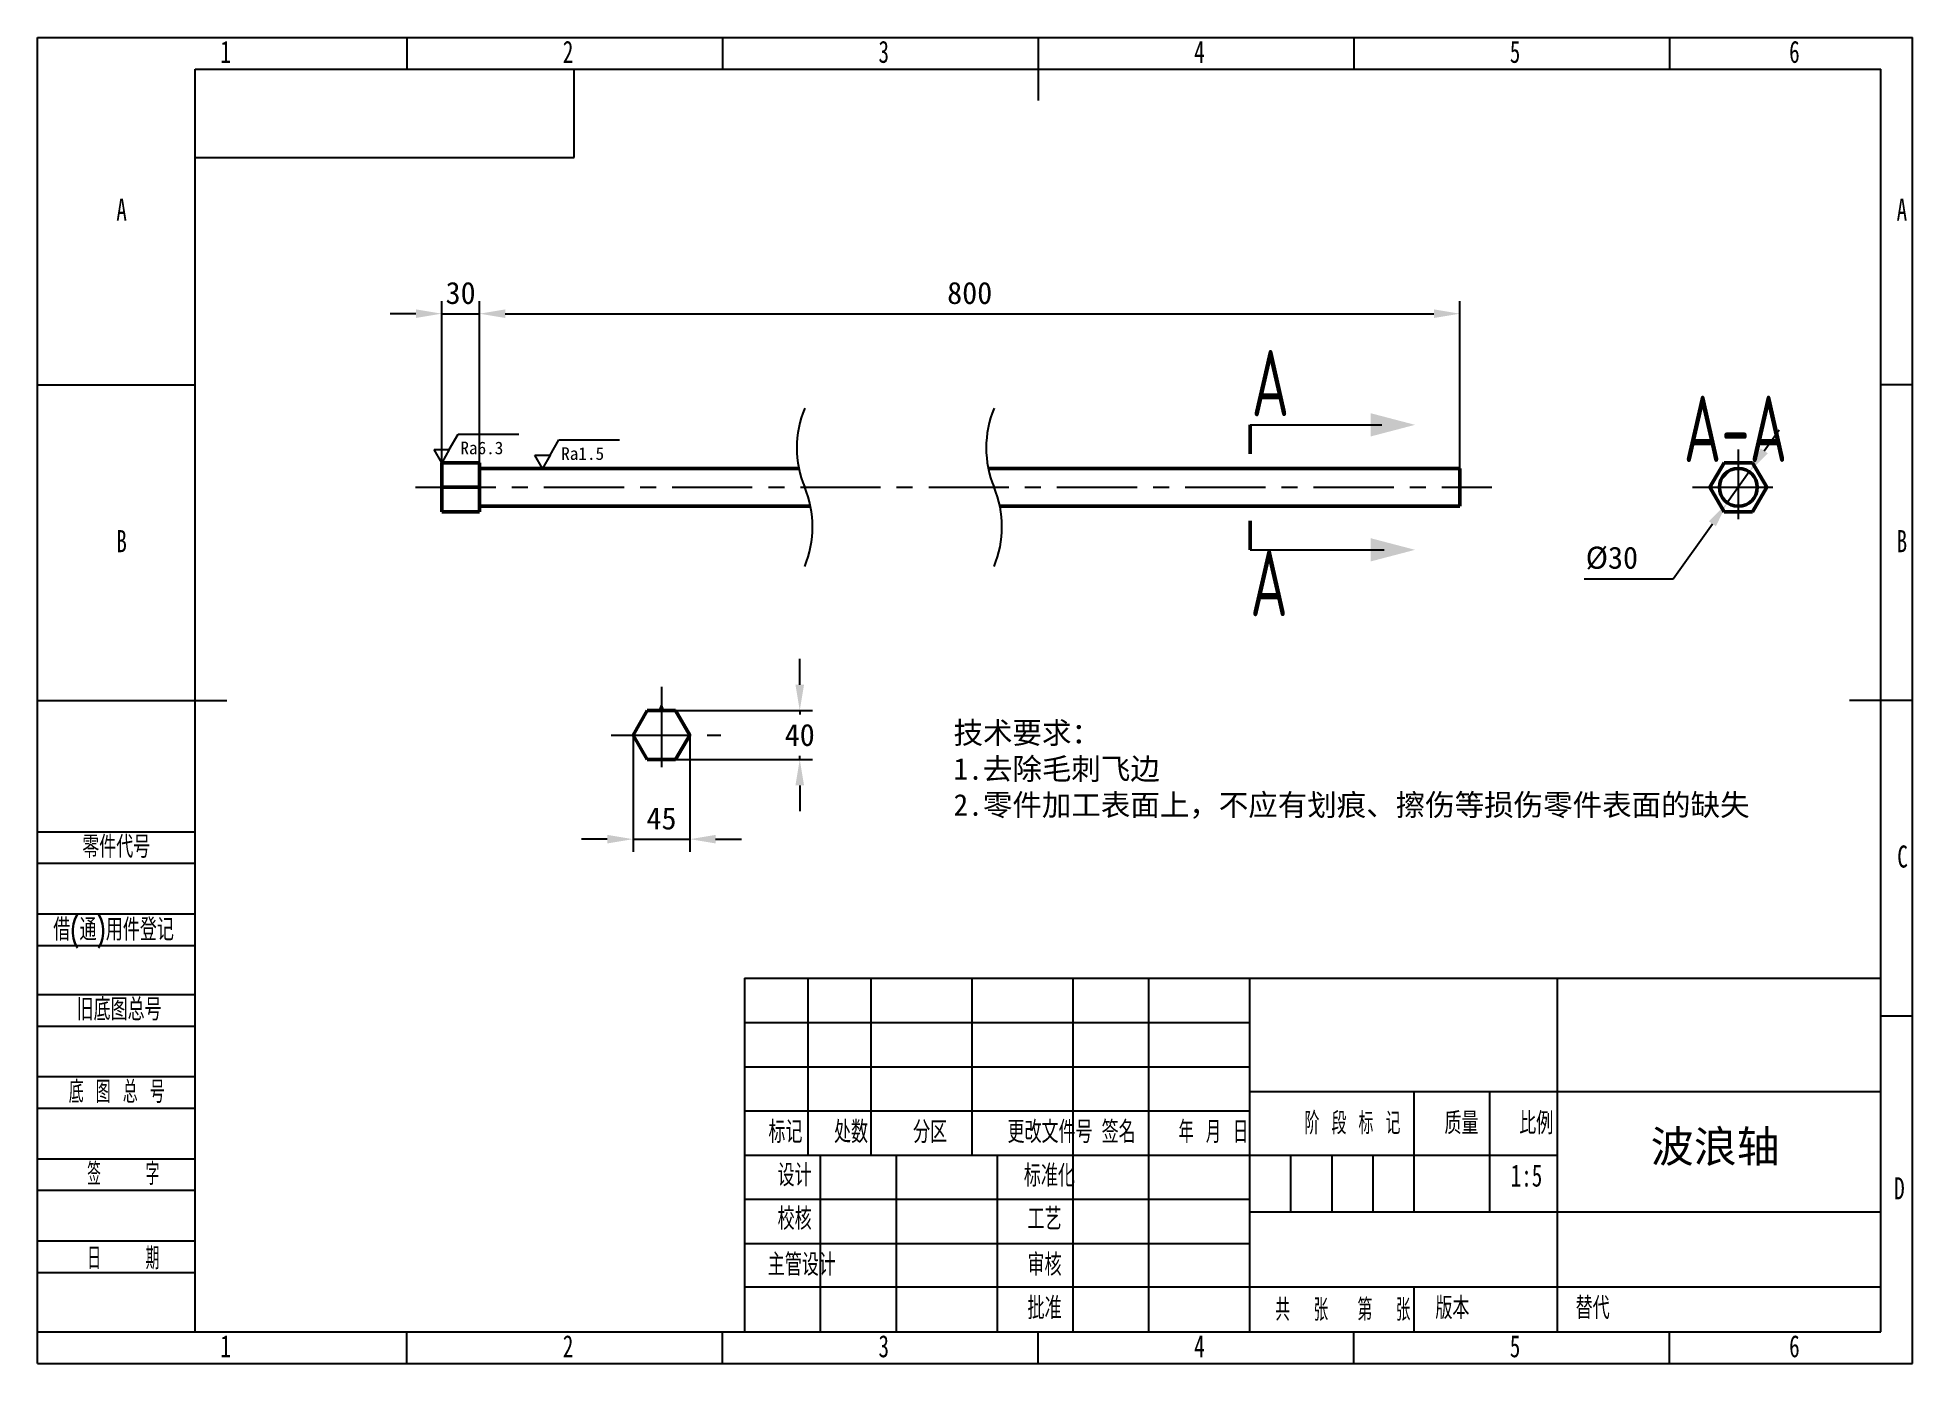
# Model space of a CAD drawing. Header units: millimetres. Extents: x 0 to 1485, y 0 to 1050.
import ezdxf

# ---------------------------------------------------------------- set-up
doc = ezdxf.new("R2010")
doc.units = ezdxf.units.MM
doc.header["$LTSCALE"] = 5
doc.header["$PDSIZE"] = -1
doc.linetypes.add('CENTERX2', pattern=[20.32, 12.7, -2.54, 2.54, -2.54])
for name, color, linetype in [('中心线层', 7, 'CENTERX2'), ('图框', 7, 'Continuous'), ('细实线层', 7, 'Continuous')]:
    doc.layers.add(name, color=color, linetype=linetype)
for name, color, linetype, lineweight in [('文字层', 3, 'Continuous', 25), ('标注层', 4, 'Continuous', 25), ('粗实线层', 7, 'Continuous', 25), ('轮廓实线层', 7, 'Continuous', 50)]:
    doc.layers.add(name, color=color, linetype=linetype, lineweight=lineweight)
doc.styles.add('SLDTEXTSTYLE0', font='TXT', dxfattribs={"width": 0.7, "bigfont": 'bigfont'})
doc.styles.add('SLDTEXTSTYLE1', font='TXT', dxfattribs={"width": 0.6, "bigfont": 'bigfont'})
doc.styles.add('SLDTEXTSTYLE2', font='TXT', dxfattribs={"width": 0.614286, "bigfont": 'bigfont'})
doc.styles.add('SLDTEXTSTYLE3', font='TXT', dxfattribs={"width": 0.62, "bigfont": 'bigfont'})
doc.styles.add('SLDTEXTSTYLE4', font='TXT', dxfattribs={"width": 0.566667, "bigfont": 'bigfont'})
doc.styles.add('SLDTEXTSTYLE5', font='TXT', dxfattribs={"width": 0.7})
doc.dimstyles.new('ISO-25', dxfattribs={"dimtxt": 2.5, "dimasz": 2.5, "dimexe": 1.25, "dimexo": 0.625, "dimtad": 1, "dimtxsty": 'Standard', "dimcen": 2.5, "dimadec": 0, "dimazin": 0, "dimtfac": 1, "dimtmove": 0, "dimatfit": 3, "dimfxl": 1, "dimarcsym": 0})

# ---------------------------------------------------------------- blocks, each defined once
blk = doc.blocks.new('*D2')
at = {"layer": 'Defpoints', "color": 0, "transparency": 16777216}
for p in [(1126.4, 831.3), (350.1, 708.8), (1126.4, 708.8)]:
    blk.add_point(p, dxfattribs=at)
at = {"layer": '标注层', "color": 0, "lineweight": -2, "transparency": 16777216}
for p, q in [((350.1, 708.8), (350.1, 841.3)), ((1126.4, 708.8), (1126.4, 841.3)), ((370.5, 831.3), (1106, 831.3))]:
    blk.add_line(p, q, dxfattribs=at)
at = {"layer": '标注层', "color": 0, "transparency": 16777216}
for points in [[(370.5, 834.7), (370.5, 827.9), (350.1, 831.3)], [(1106, 834.7), (1106, 827.9), (1126.4, 831.3)]]:
    blk.add_solid(points, dxfattribs=at)
at = {"layer": '标注层', "color": 0, "transparency": 16777216, "insert": (738.3, 847.6), "char_height": 17.5, "attachment_point": 5}
blk.add_mtext('800', dxfattribs=at)
blk = doc.blocks.new('*D3')
at = {"layer": 'Defpoints', "color": 0, "transparency": 16777216}
for p in [(350.1, 831.3), (320.1, 713.3), (350.1, 713.3)]:
    blk.add_point(p, dxfattribs=at)
at = {"layer": '标注层', "color": 0, "lineweight": -2, "transparency": 16777216}
for p, q in [((320.1, 713.3), (320.1, 841.3)), ((350.1, 713.3), (350.1, 841.3)), ((299.7, 831.3), (279.3, 831.3)), ((320.1, 831.3), (350.1, 831.3)), ((370.5, 831.3), (390.9, 831.3))]:
    blk.add_line(p, q, dxfattribs=at)
at = {"layer": '标注层', "color": 0, "transparency": 16777216}
for points in [[(299.7, 834.7), (299.7, 827.9), (320.1, 831.3)], [(370.5, 834.7), (370.5, 827.9), (350.1, 831.3)]]:
    blk.add_solid(points, dxfattribs=at)
at = {"layer": '标注层', "color": 0, "transparency": 16777216, "insert": (335.1, 847.6), "char_height": 17.5, "attachment_point": 5}
blk.add_mtext('30', dxfattribs=at)
blk = doc.blocks.new('*D4')
at = {"layer": 'Defpoints', "color": 0, "transparency": 16777216}
for p in [(471.7, 497.6), (516.7, 497.6), (516.7, 415.2)]:
    blk.add_point(p, dxfattribs=at)
at = {"layer": '标注层', "color": 0, "lineweight": -2, "transparency": 16777216}
for p, q in [((471.7, 497.6), (471.7, 405.2)), ((516.7, 497.6), (516.7, 405.2)), ((451.3, 415.2), (430.9, 415.2)), ((471.7, 415.2), (516.7, 415.2)), ((537.1, 415.2), (557.5, 415.2))]:
    blk.add_line(p, q, dxfattribs=at)
at = {"layer": '标注层', "color": 0, "transparency": 16777216}
for points in [[(451.3, 418.6), (451.3, 411.8), (471.7, 415.2)], [(537.1, 418.6), (537.1, 411.8), (516.7, 415.2)]]:
    blk.add_solid(points, dxfattribs=at)
at = {"layer": '标注层', "color": 0, "transparency": 16777216, "insert": (494.2, 431.5), "char_height": 17.5, "attachment_point": 5}
blk.add_mtext('45', dxfattribs=at)
blk = doc.blocks.new('*D5')
at = {"layer": 'Defpoints', "color": 0, "transparency": 16777216}
for p in [(505.4, 517.1), (505.4, 478.2), (603.7, 478.2)]:
    blk.add_point(p, dxfattribs=at)
at = {"layer": '标注层', "color": 0, "lineweight": -2, "transparency": 16777216}
for p, q in [((603.7, 537.5), (603.7, 557.9)), ((505.4, 517.1), (613.7, 517.1)), ((603.7, 517.1), (603.7, 514)), ((505.4, 478.2), (613.7, 478.2)), ((603.7, 478.2), (603.7, 481.3)), ((603.7, 457.8), (603.7, 437.4))]:
    blk.add_line(p, q, dxfattribs=at)
at = {"layer": '标注层', "color": 0, "transparency": 16777216}
for points in [[(600.3, 537.5), (607.1, 537.5), (603.7, 517.1)], [(600.3, 457.8), (607.1, 457.8), (603.7, 478.2)]]:
    blk.add_solid(points, dxfattribs=at)
at = {"layer": '标注层', "color": 0, "transparency": 16777216, "insert": (603.7, 497.6), "char_height": 17.5, "attachment_point": 5}
blk.add_mtext('40', dxfattribs=at)
blk = doc.blocks.new('*D6')
at = {"layer": 'Defpoints', "color": 0, "transparency": 16777216}
for p in [(1355.7, 706), (1338.3, 681.6)]:
    blk.add_point(p, dxfattribs=at)
at = {"layer": '标注层', "color": 0, "lineweight": -2, "transparency": 16777216}
for p, q in [((1367.6, 722.6), (1379.4, 739.2)), ((1355.7, 706), (1338.3, 681.6)), ((1295.4, 621.3), (1326.5, 665)), ((1225, 621.3), (1295.4, 621.3))]:
    blk.add_line(p, q, dxfattribs=at)
at = {"layer": '标注层', "color": 0, "transparency": 16777216}
for points in [[(1364.8, 724.6), (1370.4, 720.7), (1355.7, 706)], [(1323.7, 666.9), (1329.3, 663), (1338.3, 681.6)]]:
    blk.add_solid(points, dxfattribs=at)
at = {"layer": '标注层', "color": 0, "transparency": 16777216, "insert": (1246.9, 637.7), "char_height": 17.5, "attachment_point": 5}
blk.add_mtext('%%C30', dxfattribs=at)
blk = doc.blocks.new('ccd')
for p, q in [((3, 5.2), (6.5, 11.26)), ((6.5, 11.26), (30.5, 11.26)), ((0, 0), (-3, 5.2)), ((-3, 5.2), (3, 5.2)), ((3, 5.2), (0, 0))]:
    blk.add_line(p, q)
blk.add_attdef('RA6.3', (7.39, 3.36), '', height=5)

msp = doc.modelspace()

# ---------------------------------------------------------------- hatches: boundary and pattern name
at = {"layer": '轮廓实线层'}
h = msp.add_hatch(dxfattribs=at)
h.set_pattern_fill('ANSI31', color=256, scale=15, style=0)
h.set_pattern_definition([(45, (-1151.64, -1784.217), (-33.67596, 33.67596), [])])
edge = h.paths.add_edge_path(flags=0)
edge.add_arc((1347.035, 693.8), 15, 0, 360)

# ---------------------------------------------------------------- linework, layer by layer
for centre, radius, start, end in [((682.762, 725.112), 81.413, 157.380135, 202.619865), ((832.762, 725.112), 81.413, 157.380135, 202.619865), ((532.462, 662.487), 81.412, 337.380135, 22.619865), ((682.462, 662.487), 81.413, 337.380135, 22.619865)]:
    msp.add_arc(centre, radius, start, end)
at = {"layer": '中心线层'}
for p, q in [((1347.035, 723.657), (1347.035, 668.607)), ((299.428, 693.8), (1151.767, 693.8)), ((1310.787, 693.8), (1383.941, 693.8)), ((494.163, 535.813), (494.163, 461.369)), ((454.227, 497.643), (541.286, 497.643))]:
    msp.add_line(p, q, dxfattribs=at)
at = {"layer": '图框'}
for p, q in [((0, 0), (0, 1050)), ((0, 1050), (1485, 1050)), ((292.5, 1050), (292.5, 1025)), ((542.5, 1050), (542.5, 1025)), ((792.5, 1050), (792.5, 1000)), ((1042.5, 1050), (1042.5, 1025)), ((1292.5, 1050), (1292.5, 1025)), ((1485, 0), (1485, 1050)), ((125, 25), (125, 1025)), ((125, 1025), (1460, 1025)), ((1460, 25), (1460, 1025)), ((0, 775), (125, 775)), ((1485, 775), (1460, 775)), ((0, 525), (150, 525)), ((1485, 525), (1435, 525)), ((0, 421.103), (125, 421.103)), ((0, 396.103), (125, 396.103)), ((0, 356.103), (125, 356.103)), ((0, 331.103), (125, 331.103)), ((560, 305), (560, 25)), ((560, 305), (1460, 305)), ((610, 305), (610, 165)), ((660, 305), (660, 165)), ((740, 305), (740, 165)), ((820, 305), (820, 25)), ((880, 305), (880, 25)), ((959.841, 305.261), (960.023, 25)), ((1203.46, 305), (1203.46, 25)), ((0, 292.15), (125, 292.15)), ((560, 270), (960, 270)), ((1485, 275), (1460, 275)), ((0, 267.15), (125, 267.15)), ((0, 227.15), (125, 227.15)), ((560, 235), (960, 235)), ((959.899, 215.261), (1459.899, 215.261)), ((1090, 215.346), (1090, 120.346)), ((1150, 215), (1150, 120)), ((0, 202.15), (125, 202.15)), ((560, 200), (960, 200)), ((560, 165), (960, 165)), ((620, 165), (620, 25)), ((680, 165), (680, 25)), ((760, 165), (760, 25)), ((960.076, 165), (1203.46, 165)), ((992.5, 165), (992.5, 120)), ((1025, 165), (1025, 120)), ((1057.5, 165), (1057.5, 120)), ((0, 162.15), (125, 162.15)), ((0, 137.15), (125, 137.15)), ((560, 130), (960, 130)), ((960, 120), (1460, 120)), ((0, 97.15), (125, 97.15)), ((560, 95), (960, 95)), ((0, 72.15), (125, 72.15)), ((560, 60.83), (960, 60.83)), ((960, 60.83), (1460, 60.83)), ((1090, 60.83), (1090, 25)), ((0, 25), (125, 25)), ((125, 25), (1460, 25)), ((292.5, 0), (292.5, 25)), ((542.5, 0), (542.5, 25)), ((792.5, 0), (792.5, 25)), ((1042.5, 0), (1042.5, 25)), ((1292.5, 0), (1292.5, 25)), ((0, 0), (1485, 0))]:
    msp.add_line(p, q, dxfattribs=at)
at = {"layer": '标注层'}
msp.add_lwpolyline([(494.163, 517.129, 5, 0, 0), (494.163, 523.305, 0, 0, 0)], format="xyseb", dxfattribs=at)
at = {"layer": '粗实线层'}
for p, q in [((425, 955), (425, 1025)), ((125, 955), (425, 955)), ((960.512, 720.285), (960.512, 720.285))]:
    msp.add_line(p, q, dxfattribs=at)
at = {"layer": '细实线层'}
for p, q in [((960.512, 743.285), (1064.754, 743.285)), ((960.512, 644.314), (1066.643, 644.314))]:
    msp.add_line(p, q, dxfattribs=at)
at = {"layer": '轮廓实线层'}
for p, q in [((960.512, 743.285), (960.512, 720.285)), ((320.148, 693.8), (320.148, 713.285)), ((320.148, 713.285), (350.148, 713.285)), ((350.148, 693.8), (350.148, 713.285)), ((1324.535, 693.8), (1335.785, 713.285)), ((1335.785, 713.285), (1358.285, 713.285)), ((1358.285, 713.285), (1369.535, 693.8)), ((603, 708.8), (350.148, 708.8)), ((1126.372, 708.8), (753, 708.8)), ((1126.372, 708.8), (1126.372, 678.8)), ((320.148, 674.314), (320.148, 693.8)), ((320.148, 693.8), (350.148, 693.8)), ((350.148, 674.314), (350.148, 693.8)), ((1335.785, 674.314), (1324.535, 693.8)), ((1369.535, 693.8), (1358.285, 674.314)), ((320.148, 674.314), (350.148, 674.314)), ((350.148, 678.8), (612.223, 678.8)), ((762.223, 678.8), (1126.372, 678.8)), ((1358.285, 674.314), (1335.785, 674.314)), ((960.512, 644.314), (960.512, 667.314)), ((482.913, 517.129), (471.663, 497.643)), ((505.413, 517.129), (482.913, 517.129)), ((516.663, 497.643), (505.413, 517.129)), ((471.663, 497.643), (482.913, 478.158)), ((505.413, 478.158), (516.663, 497.643)), ((482.913, 478.158), (505.413, 478.158))]:
    msp.add_line(p, q, dxfattribs=at)
msp.add_circle((1347.035, 693.8), 15, dxfattribs=at)
for points in [[(1091.012, 743.285), (1055.762, 734.045), (1055.762, 752.525)], [(1091.012, 644.314), (1055.762, 635.074), (1055.762, 653.554)]]:
    msp.add_solid(points, dxfattribs=at)

# ---------------------------------------------------------------- block references
at = {"layer": '标注层', "xscale": 2, "yscale": 2, "zscale": 2}
for p, values in [((320.148, 713.285), {'RA6.3': 'Ra6.3'}), ((399.979, 708.8), {'RA6.3': 'Ra1.5'})]:
    msp.add_blockref('ccd', p, dxfattribs=at).add_auto_attribs(values)

# ---------------------------------------------------------------- texts
at = {"layer": '图框', "char_height": 17.5}
for s, insert, attachment_point, style in [('1', (148.972, 1047.432), 2, 'SLDTEXTSTYLE5'), ('2', (420.222, 1047.432), 2, 'SLDTEXTSTYLE5'), ('3', (670.222, 1047.432), 2, 'SLDTEXTSTYLE5'), ('4', (920.222, 1047.432), 2, 'SLDTEXTSTYLE5'), ('5', (1170.222, 1047.432), 2, 'SLDTEXTSTYLE5'), ('6', (1391.484, 1047.432), 2, 'SLDTEXTSTYLE5'), ('A', (66.602, 922.432), 2, 'SLDTEXTSTYLE5'), ('A', (1476.602, 922.432), 2, 'SLDTEXTSTYLE5'), ('B', (66.602, 659.932), 2, 'SLDTEXTSTYLE5'), ('B', (1476.602, 659.932), 2, 'SLDTEXTSTYLE5'), ('零件代号', (35.418, 417.895), 1, 'SLDTEXTSTYLE0'), ('C', (1477.136, 410.213), 2, 'SLDTEXTSTYLE5'), ('借(通)用件登记', (12.481, 352.363), 1, 'SLDTEXTSTYLE0'), ('旧底图总号', (30.97, 289.119), 1, 'SLDTEXTSTYLE0'), ('底 图 总 号', (24.736, 223.828), 1, 'SLDTEXTSTYLE2'), ('标记', (592.393, 192.086), 2, 'SLDTEXTSTYLE0'), ('处数', (644.342, 192.086), 2, 'SLDTEXTSTYLE0'), ('分区', (706.949, 192.086), 2, 'SLDTEXTSTYLE0'), ('更改文件号', (801.949, 192.086), 2, 'SLDTEXTSTYLE0'), ('签名', (856.289, 192.086), 2, 'SLDTEXTSTYLE0'), ('年 月 日', (931.304, 192.086), 2, 'SLDTEXTSTYLE3'), ('阶 段 标 记', (1041.43, 199.027), 2, 'SLDTEXTSTYLE2'), ('质量', (1127.767, 199.027), 2, 'SLDTEXTSTYLE0'), ('比例', (1187.003, 199.027), 2, 'SLDTEXTSTYLE0'), ('签    字', (67.955, 158.818), 2, 'SLDTEXTSTYLE4'), ('设计', (599.641, 157.791), 2, 'SLDTEXTSTYLE0'), ('标准化', (801.425, 157.459), 2, 'SLDTEXTSTYLE0'), ('1:5', (1179.291, 157.603), 2, 'SLDTEXTSTYLE5'), ('D', (1474.648, 147.432), 2, 'SLDTEXTSTYLE5'), ('校核', (599.641, 123.395), 2, 'SLDTEXTSTYLE0'), ('工艺', (797.585, 123.213), 2, 'SLDTEXTSTYLE0'), ('日    期', (67.955, 92.067), 2, 'SLDTEXTSTYLE4'), ('主管设计', (605.343, 86.996), 2, 'SLDTEXTSTYLE0'), ('审核', (797.585, 86.996), 2, 'SLDTEXTSTYLE0'), ('批准', (797.597, 52.615), 2, 'SLDTEXTSTYLE0'), ('共  张', (1001.313, 51.309), 2, 'SLDTEXTSTYLE1'), ('第  张', (1066.45, 51.309), 2, 'SLDTEXTSTYLE1'), ('版本', (1120.601, 52.657), 2, 'SLDTEXTSTYLE0'), ('替代', (1218.203, 52.657), 1, 'SLDTEXTSTYLE0'), ('1', (148.972, 22.432), 2, 'SLDTEXTSTYLE5'), ('2', (420.222, 22.432), 2, 'SLDTEXTSTYLE5'), ('3', (670.222, 22.432), 2, 'SLDTEXTSTYLE5'), ('4', (920.222, 22.432), 2, 'SLDTEXTSTYLE5'), ('5', (1170.222, 22.432), 2, 'SLDTEXTSTYLE5'), ('6', (1391.484, 22.432), 2, 'SLDTEXTSTYLE5')]:
    msp.add_mtext(s, dxfattribs=dict(at, insert=insert, attachment_point=attachment_point, style=style))
at = {"layer": '文字层', "char_height": 52.5, "style": 'SLDTEXTSTYLE5'}
for s, insert, attachment_point in [('{\\Fisocp|c0;A}', (961.624, 802.645), 1), ('{\\Fisocp|c0;A-A}', (1344.786, 766.403), 2), ('{\\Fisocp|c0;A}', (960.512, 644.314), 1)]:
    msp.add_mtext(s, dxfattribs=dict(at, insert=insert, attachment_point=attachment_point))
at = {"layer": '标注层', "attachment_point": 1}
for s, width, gutter_width, heights, insert, char_height in [('{\\fSimSun|b0|i0|c134|p2;技术要求：}\\P{\\fSimSun|b0|i0|c134|p2;1.去除毛刺飞边\\P2.零件加工表面上，不应有划痕、擦伤等损伤零件表面的缺失}', 610.57009, 85.609, [168.427], (725.461, 507.991), 17.12182), ('{\\fSimSun|b0|i0|c134|p2;波浪轴}', 202.30441, 87.5, [0], (1277.629, 184.349), 25)]:
    msp.add_mtext_dynamic_manual_height_columns(s, width=width, gutter_width=gutter_width, heights=heights, dxfattribs=dict(at, insert=insert, char_height=char_height))

# ---------------------------------------------------------------- dimensions: what is measured, and where the dimension line sits
at = {"layer": '标注层'}
dim = msp.add_linear_dim(base=(350.148, 831.261), p1=(320.148, 713.285), p2=(350.148, 713.285), text='30', dimstyle='ISO-25', override={"dimtxt": 17.5, "dimasz": 20.4, "dimexe": 10, "dimexo": 0, "dimgap": 7.62, "dimtih": 1, "dimtoh": 1, "dimzin": 0, "dimadec": 2, "dimtzin": 0}, dxfattribs=at)
dim.commit()
dim.dimension.update_dxf_attribs({"geometry": '*D3', "text_midpoint": (335.148, 831.261), "dimtype": 160})
for base, p1, p2, text, picture, middle in [((1126.372, 831.261), (350.148, 708.8), (1126.372, 708.8), '800', '*D2', (738.26, 847.631)), ((516.663, 415.16), (471.663, 497.643), (516.663, 497.643), '45', '*D4', (494.163, 431.53))]:
    dim = msp.add_linear_dim(base=base, p1=p1, p2=p2, text=text, dimstyle='ISO-25', override={"dimtxt": 17.5, "dimasz": 20.4, "dimexe": 10, "dimexo": 0, "dimgap": 7.62, "dimtih": 1, "dimtoh": 1, "dimzin": 0, "dimadec": 2, "dimtzin": 0}, dxfattribs=at)
    dim.commit()
    dim.dimension.update_dxf_attribs({"geometry": picture, "text_midpoint": middle})
dim = msp.add_diameter_dim_2p(p1=(1355.741, 706.014), p2=(1338.329, 681.585), text='%%C30', dimstyle='ISO-25', override={"dimtxt": 17.5, "dimasz": 20.4, "dimexe": 10, "dimexo": 0, "dimgap": 7.62, "dimtih": 1, "dimtoh": 1, "dimzin": 0, "dimadec": 2, "dimtzin": 0}, dxfattribs=at)
dim.commit()
dim.dimension.update_dxf_attribs({"geometry": '*D6', "text_midpoint": (1246.9, 621.287), "dimtype": 163})
dim = msp.add_linear_dim(base=(603.737, 478.158), p1=(505.413, 517.129), p2=(505.413, 478.158), angle=90, text='40', dimstyle='ISO-25', override={"dimtxt": 17.5, "dimasz": 20.4, "dimexe": 10, "dimexo": 0, "dimgap": 7.62, "dimtih": 1, "dimtoh": 1, "dimzin": 0, "dimadec": 2, "dimtzin": 0}, dxfattribs=at)
dim.commit()
dim.dimension.update_dxf_attribs({"geometry": '*D5', "text_midpoint": (603.737, 497.643)})

doc.saveas('drawing.dxf')
